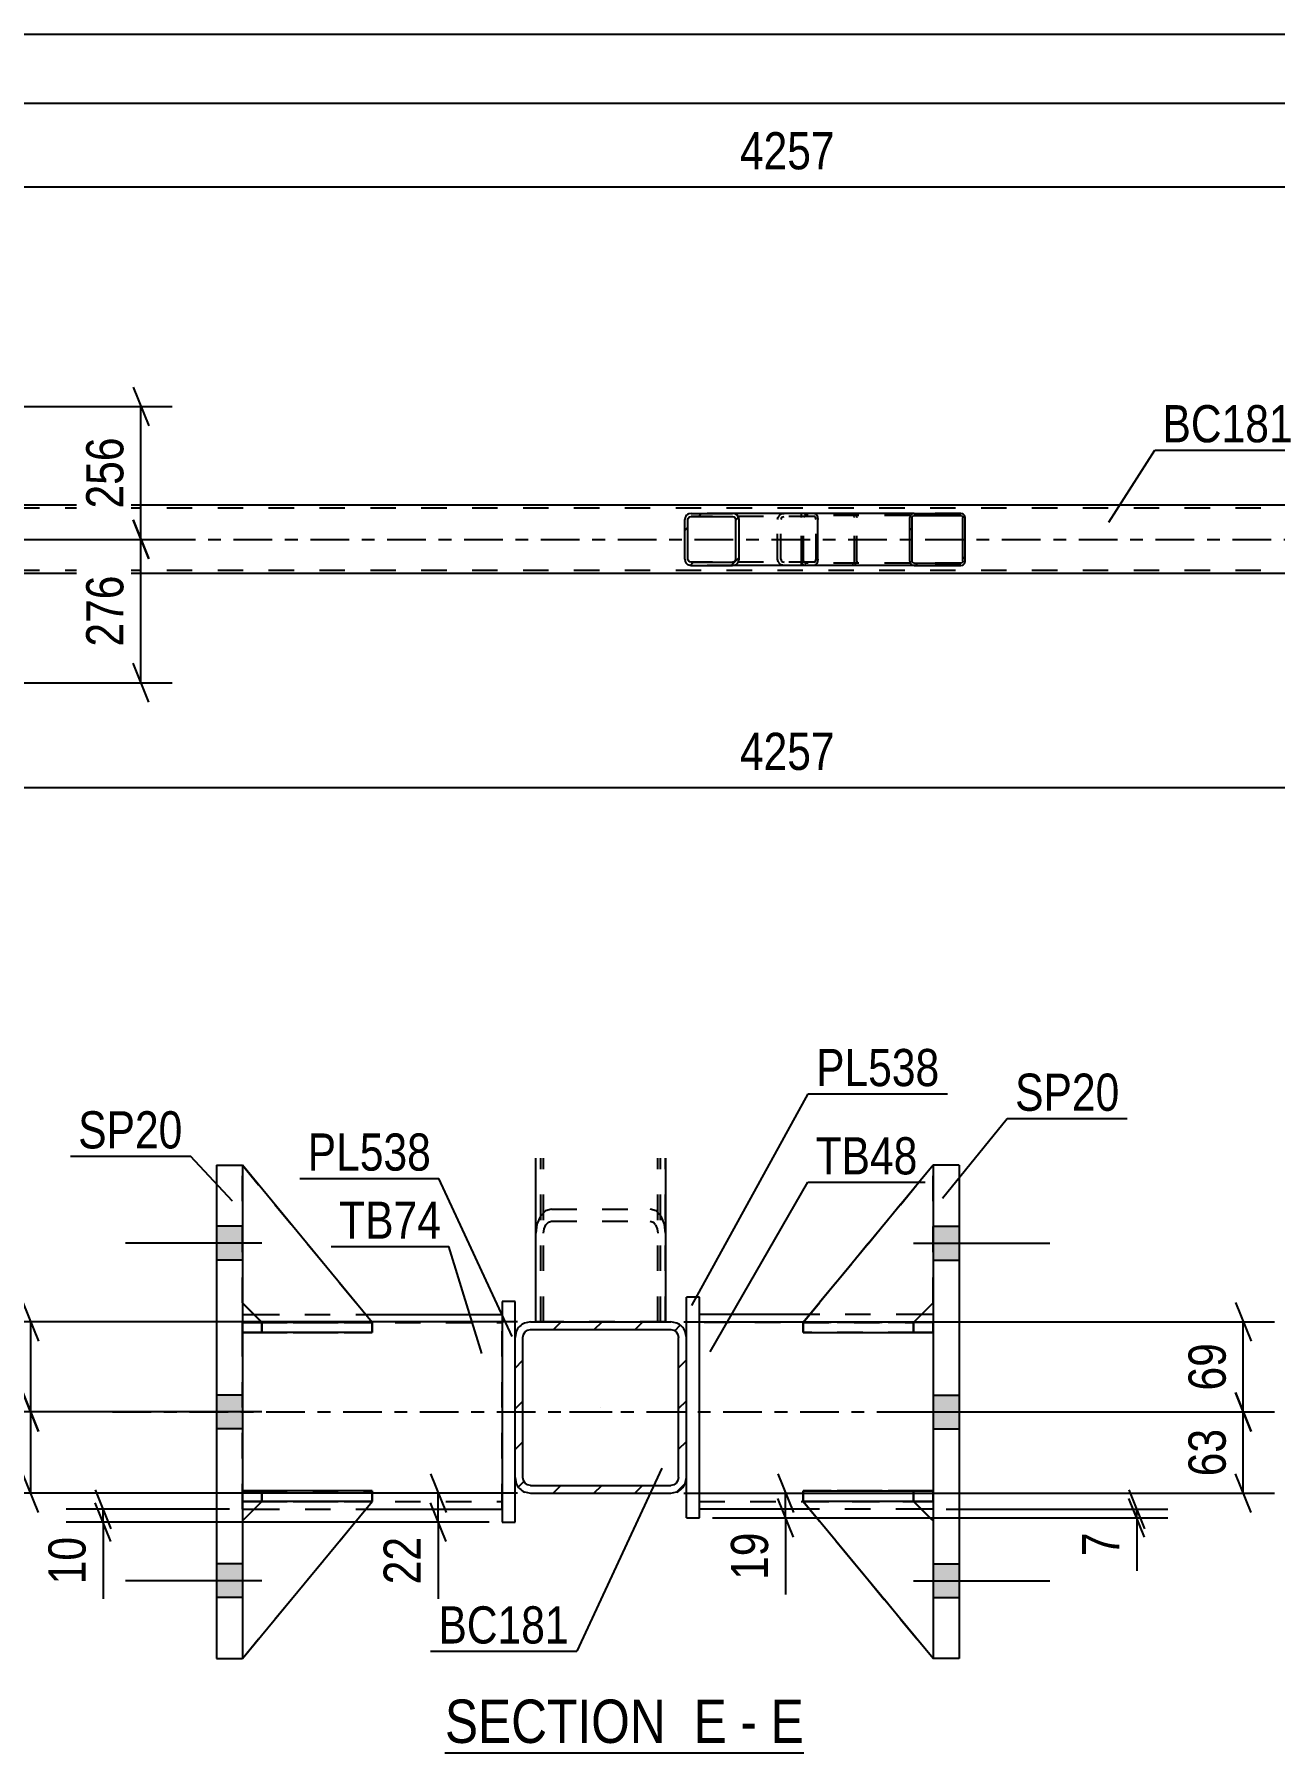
# Model space of a CAD drawing. Header units: millimetres. Extents: x 0 to 841, y 0 to 594.
# Drawn here: x 176.4 to 272, y 141.6 to 273.9 of the extents above; entities that cross this region are included whole.
import ezdxf

# ---------------------------------------------------------------- set-up
doc = ezdxf.new("R2010")
doc.units = ezdxf.units.MM
doc.linetypes.add('DXK_LINE_DOT2', pattern=[3.9198, 1.9599, -1.9599])
doc.linetypes.add('DXK_LINE_DOT3', pattern=[5.9187, 2.979, -0.9799, 0.9799, -0.9799])
doc.styles.add('Arial Narrow', font='ARIALN.TTF', dxfattribs={"height": 0.2})

# ---------------------------------------------------------------- blocks, each defined once
blk = doc.blocks.new('Unknown-814553314-15 - 1248')
at = {"color": 6, "linetype": 'Continuous'}
blk.add_line((208.06, 141.56), (235.7, 141.56), dxfattribs=at)
at = {"color": 0, "linetype": 'Continuous'}
for points in [[(226.17, 142.31), (226.17, 145.81), (208.06, 145.81), (208.06, 142.31)], [(229.77, 142.31), (229.77, 145.81), (227.22, 145.81), (227.22, 142.31)], [(232.1, 142.31), (232.1, 145.81), (230.82, 145.81), (230.82, 142.31)], [(235.7, 142.31), (235.7, 145.81), (233.15, 145.81), (233.15, 142.31)]]:
    blk.add_wipeout(points, dxfattribs=at)
at = {"color": 7, "linetype": 'Continuous', "style": 'Arial Narrow'}
for s, p in [('SECTION ', (208.06, 142.31)), ('E', (227.22, 142.31)), ('E', (233.15, 142.31)), ('-', (230.82, 142.31))]:
    blk.add_text(s, height=3.34, dxfattribs=at).set_placement(p)
blk = doc.blocks.new('Part-814553314-5863 - 5672')
at = {"linetype": 'Continuous'}
h = blk.add_hatch(dxfattribs=at)
h.set_pattern_fill('', scale=0.7, style=0, pattern_type=0)
h.set_pattern_definition([(45, (248.1033, 236.8312), (-1.57154, 1.57154), [])])
h.paths.add_polyline_path([(248.13, 236.71), (248.1, 236.83), (248.03, 236.94), (247.92, 237), (247.79, 237.03), (244.21, 237.03), (244.08, 237), (243.97, 236.94), (243.9, 236.83), (243.87, 236.71), (243.87, 233.35), (243.9, 233.23), (243.97, 233.12), (244.08, 233.05), (244.21, 233.03), (247.79, 233.03), (247.92, 233.05), (248.03, 233.12), (248.1, 233.23), (248.13, 233.35)])
h.paths.add_polyline_path([(247.95, 233.29), (247.91, 233.24), (247.85, 233.2), (247.79, 233.19), (244.21, 233.19), (244.15, 233.2), (244.09, 233.24), (244.06, 233.29), (244.04, 233.35), (244.04, 236.71), (244.06, 236.77), (244.09, 236.82), (244.15, 236.86), (244.21, 236.87), (247.79, 236.87), (247.85, 236.86), (247.91, 236.82), (247.95, 236.77), (247.96, 236.71), (247.96, 233.35)])
at = {"color": 7, "linetype": 'DXK_LINE_DOT2'}
for p, q in [((235.73, 237), (235.86, 237.03)), ((236.52, 237.03), (235.86, 237.03)), ((239.44, 237.03), (239.57, 237)), ((247.79, 237.03), (244.21, 237.03)), ((235.52, 236.71), (235.53, 236.73)), ((235.52, 233.35), (235.52, 236.71)), ((235.53, 236.73), (235.55, 236.83)), ((235.71, 236.77), (235.69, 236.71)), ((235.69, 233.35), (235.69, 236.71)), ((235.74, 236.82), (235.71, 236.77)), ((235.8, 236.86), (235.74, 236.82)), ((235.86, 236.87), (235.8, 236.86)), ((247.79, 236.87), (235.86, 236.87)), ((239.5, 236.86), (239.44, 236.87)), ((239.56, 236.82), (239.5, 236.86)), ((239.6, 236.77), (239.56, 236.82)), ((239.61, 236.71), (239.6, 236.77)), ((239.61, 233.35), (239.61, 236.71)), ((239.75, 236.83), (239.78, 236.71)), ((239.78, 233.35), (239.78, 236.71)), ((235.55, 233.23), (235.52, 233.35)), ((235.69, 233.35), (235.71, 233.29)), ((235.71, 233.29), (235.74, 233.24)), ((235.86, 233.03), (235.73, 233.05)), ((235.74, 233.24), (235.8, 233.2)), ((235.8, 233.2), (235.86, 233.19)), ((247.79, 233.19), (235.86, 233.19)), ((236.52, 233.03), (235.86, 233.03)), ((239.44, 233.19), (239.5, 233.2)), ((239.57, 233.05), (239.44, 233.03)), ((239.5, 233.2), (239.56, 233.24)), ((239.56, 233.24), (239.6, 233.29)), ((239.6, 233.29), (239.61, 233.35)), ((239.78, 233.35), (239.75, 233.23)), ((247.79, 233.03), (244.21, 233.03))]:
    blk.add_line(p, q, dxfattribs=at)
at = {"color": 2, "linetype": 'Continuous'}
for p, q in [((244.21, 237.03), (236.52, 237.03)), ((244.21, 237.03), (244.08, 237)), ((244.21, 237.03), (247.79, 237.03)), ((247.92, 237), (247.79, 237.03)), ((243.9, 236.83), (243.87, 236.71)), ((243.87, 233.35), (243.87, 236.71)), ((244.04, 236.71), (244.06, 236.77)), ((244.04, 233.35), (244.04, 236.71)), ((244.06, 236.77), (244.09, 236.82)), ((244.09, 236.82), (244.15, 236.86)), ((244.15, 236.86), (244.21, 236.87)), ((244.21, 236.87), (247.79, 236.87)), ((247.79, 236.87), (247.85, 236.86)), ((247.85, 236.86), (247.91, 236.82)), ((247.91, 236.82), (247.95, 236.77)), ((247.95, 236.77), (247.96, 236.71)), ((247.96, 233.35), (247.96, 236.71)), ((248.13, 236.71), (248.1, 236.83)), ((248.13, 233.35), (248.13, 236.71)), ((244.21, 233.03), (236.52, 233.03)), ((243.87, 233.35), (243.9, 233.23)), ((244.06, 233.29), (244.04, 233.35)), ((244.09, 233.24), (244.06, 233.29)), ((244.08, 233.05), (244.21, 233.03)), ((244.15, 233.2), (244.09, 233.24)), ((244.21, 233.19), (244.15, 233.2)), ((244.21, 233.19), (247.79, 233.19)), ((244.21, 233.03), (247.79, 233.03)), ((247.85, 233.2), (247.79, 233.19)), ((247.79, 233.03), (247.92, 233.05)), ((247.91, 233.24), (247.85, 233.2)), ((247.95, 233.29), (247.91, 233.24)), ((247.96, 233.35), (247.95, 233.29)), ((248.1, 233.23), (248.13, 233.35))]:
    blk.add_line(p, q, dxfattribs=at)
at = {"color": 7, "linetype": 'DXK_LINE_DOT2'}
for centre, start, end in [((239.45, 236.69), 24.3199, 69.2417), ((235.85, 233.36), 204.3199, 249.2417), ((239.45, 233.36), 290.7583, 335.6801)]:
    blk.add_arc(centre, 0.331, start, end, dxfattribs=at)
at = {"color": 2, "linetype": 'Continuous'}
for centre, start, end in [((244.2, 236.69), 110.7583, 155.68), ((247.8, 236.69), 24.32, 69.2417), ((244.2, 233.36), 204.32, 249.2417), ((247.8, 233.36), 290.7583, 335.68)]:
    blk.add_arc(centre, 0.331, start, end, dxfattribs=at)
blk = doc.blocks.new('Part-814553314-5801 - 5672')
at = {"color": 7, "linetype": 'DXK_LINE_DOT2'}
for p, q in [((717.77, 237.43), (55.65, 237.43)), ((717.77, 232.63), (55.65, 232.63))]:
    blk.add_line(p, q, dxfattribs=at)
at = {"color": 2, "linetype": 'Continuous'}
for p, q in [((318.77, 237.67), (154.51, 237.67)), ((318.77, 232.39), (154.51, 232.39))]:
    blk.add_line(p, q, dxfattribs=at)
at = {"color": 7, "linetype": 'DXK_LINE_DOT3'}
blk.add_line((55.65, 235.03), (717.77, 235.03), dxfattribs=at)
blk = doc.blocks.new('Part-814553314-5864 - 5672')
at = {"linetype": 'Continuous'}
h = blk.add_hatch(dxfattribs=at)
h.set_pattern_fill('', scale=0.7, style=0, pattern_type=0)
h.set_pattern_definition([(45, (230.6793, 236.7324), (-1.57154, 1.57154), [])])
h.paths.add_polyline_path([(230.72, 236.55), (230.68, 236.73), (230.57, 236.89), (230.41, 236.99), (230.21, 237.03), (227.03, 237.03), (226.84, 236.99), (226.67, 236.89), (226.57, 236.73), (226.53, 236.55), (226.53, 233.51), (226.57, 233.33), (226.67, 233.17), (226.84, 233.07), (227.03, 233.03), (230.21, 233.03), (230.41, 233.07), (230.57, 233.17), (230.68, 233.33), (230.72, 233.51)])
h.paths.add_polyline_path([(230.45, 233.42), (230.39, 233.34), (230.31, 233.29), (230.21, 233.27), (227.03, 233.27), (226.93, 233.29), (226.85, 233.34), (226.8, 233.42), (226.78, 233.51), (226.78, 236.55), (226.8, 236.64), (226.85, 236.72), (226.93, 236.77), (227.03, 236.79), (230.21, 236.79), (230.31, 236.77), (230.39, 236.72), (230.45, 236.64), (230.47, 236.55), (230.47, 233.51)])
at = {"color": 2, "linetype": 'Continuous'}
for p, q in [((227.03, 237.03), (226.84, 236.99)), ((227.03, 237.03), (230.21, 237.03)), ((236.52, 237.03), (230.21, 237.03)), ((230.41, 236.99), (230.21, 237.03)), ((236.52, 237.03), (236.62, 236.99)), ((236.62, 236.99), (236.71, 236.89)), ((226.57, 236.73), (226.53, 236.55)), ((226.53, 233.51), (226.53, 236.55)), ((226.78, 236.55), (226.8, 236.64)), ((226.78, 233.51), (226.78, 236.55)), ((226.8, 236.64), (226.85, 236.72)), ((226.85, 236.72), (226.93, 236.77)), ((226.93, 236.77), (227.03, 236.79)), ((227.03, 236.79), (230.21, 236.79)), ((230.21, 236.79), (230.31, 236.77)), ((230.31, 236.77), (230.39, 236.72)), ((230.39, 236.72), (230.45, 236.64)), ((230.45, 236.64), (230.47, 236.55)), ((230.47, 233.51), (230.47, 236.55)), ((230.72, 236.55), (230.68, 236.73)), ((230.72, 233.51), (230.72, 236.55)), ((236.71, 236.89), (236.77, 236.73)), ((236.77, 236.73), (236.79, 236.55)), ((236.79, 233.51), (236.79, 236.55)), ((226.53, 233.51), (226.57, 233.33)), ((226.8, 233.42), (226.78, 233.51)), ((226.85, 233.34), (226.8, 233.42)), ((226.84, 233.07), (227.03, 233.03)), ((226.93, 233.29), (226.85, 233.34)), ((227.03, 233.27), (226.93, 233.29)), ((227.03, 233.27), (230.21, 233.27)), ((227.03, 233.03), (230.21, 233.03)), ((230.31, 233.29), (230.21, 233.27)), ((230.21, 233.03), (230.41, 233.07)), ((236.52, 233.03), (230.21, 233.03)), ((230.39, 233.34), (230.31, 233.29)), ((230.45, 233.42), (230.39, 233.34)), ((230.47, 233.51), (230.45, 233.42)), ((230.68, 233.33), (230.72, 233.51)), ((236.62, 233.07), (236.52, 233.03)), ((236.71, 233.17), (236.62, 233.07)), ((236.77, 233.33), (236.71, 233.17)), ((236.79, 233.51), (236.77, 233.33))]:
    blk.add_line(p, q, dxfattribs=at)
at = {"color": 7, "linetype": 'DXK_LINE_DOT2'}
for p, q in [((230.21, 237.03), (227.03, 237.03)), ((233.99, 236.99), (234.18, 237.03)), ((235.52, 236.79), (235.52, 237.03)), ((236.52, 236.79), (227.03, 236.79)), ((233.68, 236.55), (233.72, 236.73)), ((233.68, 233.51), (233.68, 236.55)), ((233.95, 236.64), (233.93, 236.55)), ((233.93, 233.51), (233.93, 236.55)), ((234, 236.72), (233.95, 236.64)), ((234, 236.72), (234.02, 236.73)), ((234.02, 236.73), (234.08, 236.77)), ((234.08, 236.77), (234.18, 236.79)), ((236.57, 236.77), (236.52, 236.79)), ((236.61, 236.72), (236.57, 236.77)), ((236.64, 236.64), (236.61, 236.72)), ((236.65, 236.55), (236.64, 236.64)), ((236.65, 233.51), (236.65, 236.55)), ((236.52, 233.27), (227.03, 233.27)), ((230.21, 233.03), (227.03, 233.03)), ((233.72, 233.33), (233.68, 233.51)), ((233.93, 233.51), (233.95, 233.42)), ((233.95, 233.42), (234, 233.34)), ((234.18, 233.03), (233.99, 233.07)), ((234, 233.34), (234.02, 233.33)), ((234.02, 233.33), (234.08, 233.29)), ((234.08, 233.29), (234.18, 233.27)), ((235.52, 233.03), (235.52, 233.27)), ((236.52, 233.27), (236.57, 233.29)), ((236.57, 233.29), (236.61, 233.34)), ((236.61, 233.34), (236.64, 233.42)), ((236.64, 233.42), (236.65, 233.51))]:
    blk.add_line(p, q, dxfattribs=at)
at = {"color": 2, "linetype": 'Continuous'}
for centre, start, end in [((227.02, 236.53), 111.1941, 156.1506), ((230.23, 236.53), 23.8494, 68.8059), ((227.02, 233.52), 203.8494, 248.8059), ((230.23, 233.52), 291.1941, 336.1506)]:
    blk.add_arc(centre, 0.492, start, end, dxfattribs=at)
at = {"color": 7, "linetype": 'DXK_LINE_DOT2'}
for centre, start, end in [((234.17, 236.53), 111.1941, 156.1506), ((234.17, 233.52), 203.8494, 248.8059)]:
    blk.add_arc(centre, 0.492, start, end, dxfattribs=at)
blk = doc.blocks.new('Part-814553314-1316 - 1248')
at = {"color": 2, "linetype": 'Continuous'}
for p, q in [((193.96, 160.91), (192.46, 159.41)), ((192.46, 148.82), (202.46, 160.91)), ((202.46, 160.91), (193.96, 160.91)), ((193.96, 160.91), (193.96, 160.91)), ((202.46, 160.91), (202.46, 160.91))]:
    blk.add_line(p, q, dxfattribs=at)
at = {"color": 7, "linetype": 'DXK_LINE_DOT2'}
for p, q in [((192.46, 159.41), (193.96, 160.91)), ((192.46, 148.82), (202.46, 160.91)), ((193.96, 160.91), (202.46, 160.91)), ((192.46, 159.41), (192.46, 148.82))]:
    blk.add_line(p, q, dxfattribs=at)
blk = doc.blocks.new('Part-814553314-1436 - 1248')
at = {"color": 2, "linetype": 'Continuous'}
for p, q in [((227.66, 176.65), (226.66, 176.65)), ((226.66, 173.55), (226.66, 176.65)), ((227.66, 159.65), (227.66, 176.65)), ((226.66, 159.65), (226.66, 162.76)), ((226.66, 159.65), (227.66, 159.65))]:
    blk.add_line(p, q, dxfattribs=at)
at = {"color": 7, "linetype": 'DXK_LINE_DOT2'}
blk.add_line((226.66, 162.76), (226.66, 173.55), dxfattribs=at)
blk = doc.blocks.new('Part-814553314-1318 - 1248')
at = {"color": 2, "linetype": 'Continuous'}
for p, q in [((192.46, 186.82), (192.46, 186.82)), ((192.46, 186.82), (192.46, 186.81)), ((202.46, 174.71), (192.46, 186.82)), ((193.95, 174.72), (192.46, 176.21)), ((201.21, 174.71), (202.46, 174.71)), ((202.46, 174.71), (202.46, 174.71))]:
    blk.add_line(p, q, dxfattribs=at)
at = {"color": 7, "linetype": 'DXK_LINE_DOT2'}
for p, q in [((192.46, 186.82), (202.46, 174.71)), ((192.46, 176.21), (192.46, 186.81)), ((193.96, 174.71), (192.46, 176.21)), ((193.96, 174.71), (193.95, 174.72)), ((202.46, 174.71), (193.96, 174.71)), ((193.96, 174.71), (193.96, 174.71)), ((193.96, 174.71), (201.21, 174.71))]:
    blk.add_line(p, q, dxfattribs=at)
blk = doc.blocks.new('Bolt-814553314-1253 - 1248')
at = {"linetype": 'Continuous'}
for points in [[(247.66, 179.51), (247.66, 182.11), (245.66, 182.11), (245.66, 179.51)], [(247.66, 179.51), (247.66, 182.11), (245.66, 182.11), (245.66, 179.51)], [(247.66, 179.51), (247.66, 182.11), (245.66, 182.11), (245.66, 179.51)], [(247.66, 166.51), (247.66, 169.11), (245.66, 169.11), (245.66, 166.51)], [(247.66, 166.51), (247.66, 169.11), (245.66, 169.11), (245.66, 166.51)], [(247.66, 153.51), (247.66, 156.11), (245.66, 156.11), (245.66, 153.51)], [(247.66, 153.51), (247.66, 156.11), (245.66, 156.11), (245.66, 153.51)], [(247.66, 153.51), (247.66, 156.11), (245.66, 156.11), (245.66, 153.51)]]:
    blk.add_hatch(color=1, dxfattribs=at).paths.add_polyline_path(points)
at = {"color": 1, "linetype": 'Continuous'}
for p, q in [((245.66, 182.11), (247.66, 182.11)), ((245.66, 182.11), (247.66, 182.11)), ((245.66, 182.11), (247.66, 182.11)), ((244.16, 180.81), (254.66, 180.81)), ((244.16, 180.81), (254.66, 180.81)), ((244.16, 180.81), (254.66, 180.81)), ((245.66, 179.51), (247.66, 179.51)), ((245.66, 179.51), (247.66, 179.51)), ((245.66, 179.51), (247.66, 179.51)), ((245.66, 169.11), (247.66, 169.11)), ((245.66, 169.11), (247.66, 169.11)), ((244.16, 167.81), (254.66, 167.81)), ((244.16, 167.81), (254.66, 167.81)), ((245.66, 166.51), (247.66, 166.51)), ((245.66, 166.51), (247.66, 166.51)), ((245.66, 156.11), (247.66, 156.11)), ((245.66, 156.11), (247.66, 156.11)), ((245.66, 156.11), (247.66, 156.11)), ((244.16, 154.81), (254.66, 154.81)), ((244.16, 154.81), (254.66, 154.81)), ((244.16, 154.81), (254.66, 154.81)), ((245.66, 153.51), (247.66, 153.51)), ((245.66, 153.51), (247.66, 153.51)), ((245.66, 153.51), (247.66, 153.51))]:
    blk.add_line(p, q, dxfattribs=at)
blk = doc.blocks.new('Part-814553314-1317 - 1248')
at = {"color": 7, "linetype": 'DXK_LINE_DOT2'}
for p, q in [((193.96, 160.91), (192.46, 159.41)), ((192.46, 148.82), (202.46, 160.91)), ((192.46, 159.41), (193.96, 160.91)), ((192.46, 148.82), (202.46, 160.91)), ((202.46, 160.91), (193.96, 160.91)), ((193.96, 160.91), (193.96, 160.91)), ((193.96, 160.91), (202.46, 160.91)), ((202.46, 160.91), (202.46, 160.91)), ((192.46, 159.41), (192.46, 148.82))]:
    blk.add_line(p, q, dxfattribs=at)
blk = doc.blocks.new('Bolt-814553314-1254 - 1248')
at = {"linetype": 'Continuous'}
for points in [[(192.46, 179.51), (192.46, 182.11), (190.46, 182.11), (190.46, 179.51)], [(192.46, 179.51), (192.46, 182.11), (190.46, 182.11), (190.46, 179.51)], [(192.46, 179.51), (192.46, 182.11), (190.46, 182.11), (190.46, 179.51)], [(192.46, 166.51), (192.46, 169.11), (190.46, 169.11), (190.46, 166.51)], [(192.46, 166.51), (192.46, 169.11), (190.46, 169.11), (190.46, 166.51)], [(192.46, 153.51), (192.46, 156.11), (190.46, 156.11), (190.46, 153.51)], [(192.46, 153.51), (192.46, 156.11), (190.46, 156.11), (190.46, 153.51)], [(192.46, 153.51), (192.46, 156.11), (190.46, 156.11), (190.46, 153.51)]]:
    blk.add_hatch(color=1, dxfattribs=at).paths.add_polyline_path(points)
at = {"color": 1, "linetype": 'Continuous'}
for p, q in [((192.46, 182.11), (190.46, 182.11)), ((192.46, 182.11), (190.46, 182.11)), ((192.46, 182.11), (190.46, 182.11)), ((193.96, 180.81), (183.46, 180.81)), ((193.96, 180.81), (183.46, 180.81)), ((193.96, 180.81), (183.46, 180.81)), ((192.46, 179.51), (190.46, 179.51)), ((192.46, 179.51), (190.46, 179.51)), ((192.46, 179.51), (190.46, 179.51)), ((192.46, 169.11), (190.46, 169.11)), ((192.46, 169.11), (190.46, 169.11)), ((193.96, 167.81), (183.46, 167.81)), ((193.96, 167.81), (183.46, 167.81)), ((192.46, 166.51), (190.46, 166.51)), ((192.46, 166.51), (190.46, 166.51)), ((192.46, 156.11), (190.46, 156.11)), ((192.46, 156.11), (190.46, 156.11)), ((192.46, 156.11), (190.46, 156.11)), ((193.96, 154.81), (183.46, 154.81)), ((193.96, 154.81), (183.46, 154.81)), ((193.96, 154.81), (183.46, 154.81)), ((192.46, 153.51), (190.46, 153.51)), ((192.46, 153.51), (190.46, 153.51)), ((192.46, 153.51), (190.46, 153.51))]:
    blk.add_line(p, q, dxfattribs=at)
blk = doc.blocks.new('Part-814553314-1416 - 1248')
at = {"color": 2, "linetype": 'Continuous'}
for p, q in [((192.46, 175.31), (193.35, 175.31)), ((201.96, 175.31), (212.46, 175.31)), ((192.46, 160.31), (193.37, 160.31)), ((201.97, 160.31), (212.46, 160.31))]:
    blk.add_line(p, q, dxfattribs=at)
at = {"color": 7, "linetype": 'DXK_LINE_DOT2'}
for p, q in [((192.46, 160.31), (192.46, 175.31)), ((193.35, 175.31), (201.96, 175.31)), ((212.46, 160.31), (212.46, 175.31)), ((192.46, 174.71), (212.46, 174.71)), ((192.46, 160.91), (212.46, 160.91)), ((193.37, 160.31), (201.97, 160.31))]:
    blk.add_line(p, q, dxfattribs=at)
at = {"color": 7, "linetype": 'DXK_LINE_DOT3'}
blk.add_line((182.46, 167.81), (222.46, 167.81), dxfattribs=at)
blk = doc.blocks.new('Part-814553314-1315 - 1248')
at = {"color": 2, "linetype": 'Continuous'}
for p, q in [((235.66, 161.72), (245.66, 161.72)), ((235.66, 161.72), (235.66, 160.92)), ((245.66, 161.72), (245.66, 161.72)), ((245.66, 160.92), (245.66, 161.72)), ((245.66, 160.92), (235.66, 160.92))]:
    blk.add_line(p, q, dxfattribs=at)
at = {"color": 7, "linetype": 'DXK_LINE_DOT2'}
for p, q in [((244.16, 161.72), (235.66, 161.72)), ((245.66, 161.72), (244.16, 161.72)), ((244.16, 161.72), (244.16, 160.92)), ((245.66, 161.72), (245.66, 161.72)), ((235.66, 160.92), (244.16, 160.92)), ((244.16, 160.92), (245.66, 160.92))]:
    blk.add_line(p, q, dxfattribs=at)
blk = doc.blocks.new('Part-814553314-1319 - 1248')
at = {"color": 7, "linetype": 'DXK_LINE_DOT2'}
for p, q in [((192.46, 176.21), (192.46, 186.82)), ((192.46, 186.82), (202.46, 174.71)), ((192.46, 186.82), (202.46, 174.71)), ((193.96, 174.71), (192.46, 176.21)), ((193.96, 174.71), (192.46, 176.21)), ((202.46, 174.71), (193.96, 174.71)), ((193.96, 174.71), (193.96, 174.71)), ((193.96, 174.71), (202.46, 174.71)), ((202.46, 174.71), (202.46, 174.71))]:
    blk.add_line(p, q, dxfattribs=at)
blk = doc.blocks.new('Part-814553314-1320 - 1248')
at = {"color": 7, "linetype": 'DXK_LINE_DOT2'}
for p, q in [((192.46, 174.72), (193.96, 174.72)), ((202.46, 174.72), (192.46, 174.72)), ((192.46, 174.72), (192.46, 174.72)), ((192.46, 174.72), (192.46, 173.92)), ((192.46, 174.72), (192.46, 173.92)), ((193.96, 173.92), (192.46, 173.92)), ((192.46, 173.92), (202.46, 173.92)), ((192.46, 173.92), (192.46, 173.92)), ((193.96, 174.72), (202.46, 174.72)), ((193.96, 174.72), (193.96, 173.92)), ((202.46, 173.92), (193.96, 173.92)), ((202.46, 174.72), (202.46, 173.92))]:
    blk.add_line(p, q, dxfattribs=at)
blk = doc.blocks.new('Part-814553314-1321 - 1248')
at = {"color": 7, "linetype": 'DXK_LINE_DOT2'}
for p, q in [((192.46, 161.72), (193.96, 161.72)), ((202.46, 161.72), (192.46, 161.72)), ((192.46, 161.72), (192.46, 161.72)), ((192.46, 161.72), (192.46, 160.92)), ((192.46, 161.72), (192.46, 160.92)), ((193.96, 161.72), (202.46, 161.72)), ((193.96, 161.72), (193.96, 160.92)), ((202.46, 161.72), (202.46, 160.92)), ((193.96, 160.92), (192.46, 160.92)), ((192.46, 160.92), (202.46, 160.92)), ((192.46, 160.92), (192.46, 160.92)), ((202.46, 160.92), (193.96, 160.92))]:
    blk.add_line(p, q, dxfattribs=at)
blk = doc.blocks.new('Part-814553314-1322 - 1248')
at = {"color": 2, "linetype": 'Continuous'}
for p, q in [((192.46, 173.92), (192.46, 174.72)), ((192.46, 174.72), (201.21, 174.72)), ((202.46, 173.92), (192.46, 173.92)), ((192.46, 173.92), (192.46, 173.92)), ((202.46, 174.72), (202.45, 174.72)), ((202.46, 173.92), (202.46, 174.72))]:
    blk.add_line(p, q, dxfattribs=at)
at = {"color": 7, "linetype": 'DXK_LINE_DOT2'}
for p, q in [((193.96, 174.72), (192.46, 174.72)), ((192.46, 173.92), (193.96, 173.92)), ((193.96, 173.92), (193.96, 174.72)), ((193.96, 174.72), (202.45, 174.72)), ((193.96, 173.92), (202.46, 173.92))]:
    blk.add_line(p, q, dxfattribs=at)
blk = doc.blocks.new('Part-814553314-1451 - 1248')
at = {"color": 2, "linetype": 'Continuous'}
for p, q in [((236.16, 175.31), (227.66, 175.31)), ((245.66, 175.31), (244.77, 175.31)), ((236.15, 160.31), (227.66, 160.31)), ((245.66, 160.31), (244.75, 160.31))]:
    blk.add_line(p, q, dxfattribs=at)
at = {"color": 7, "linetype": 'DXK_LINE_DOT2'}
for p, q in [((227.66, 160.31), (227.66, 175.31)), ((244.77, 175.31), (236.16, 175.31)), ((245.66, 175.31), (245.66, 160.31)), ((245.66, 174.71), (227.66, 174.71)), ((227.66, 160.91), (245.66, 160.91)), ((244.75, 160.31), (236.15, 160.31))]:
    blk.add_line(p, q, dxfattribs=at)
at = {"color": 7, "linetype": 'DXK_LINE_DOT3'}
blk.add_line((217.66, 167.81), (255.66, 167.81), dxfattribs=at)
blk = doc.blocks.new('Part-814553314-1323 - 1248')
at = {"color": 2, "linetype": 'Continuous'}
for p, q in [((192.46, 160.92), (192.46, 161.72)), ((202.46, 161.72), (192.46, 161.72)), ((202.46, 160.92), (202.46, 161.72)), ((202.46, 160.92), (192.46, 160.92)), ((192.46, 160.92), (192.46, 160.92))]:
    blk.add_line(p, q, dxfattribs=at)
at = {"color": 7, "linetype": 'DXK_LINE_DOT2'}
for p, q in [((193.96, 161.72), (192.46, 161.72)), ((193.96, 160.92), (193.96, 161.72)), ((202.46, 161.72), (193.96, 161.72)), ((192.46, 160.92), (193.96, 160.92)), ((193.96, 160.92), (202.46, 160.92))]:
    blk.add_line(p, q, dxfattribs=at)
blk = doc.blocks.new('Part-814553314-1398 - 1248')
at = {"color": 7, "linetype": 'DXK_LINE_DOT2'}
for p, q in [((245.66, 186.82), (235.66, 174.71)), ((235.66, 174.71), (245.66, 186.82)), ((245.66, 176.21), (245.66, 186.82)), ((244.16, 174.71), (245.66, 176.21)), ((244.16, 174.71), (245.66, 176.21)), ((235.66, 174.71), (244.16, 174.71)), ((235.66, 174.71), (235.66, 174.71)), ((244.16, 174.71), (235.66, 174.71)), ((244.16, 174.71), (244.16, 174.71))]:
    blk.add_line(p, q, dxfattribs=at)
blk = doc.blocks.new('Part-814553314-1339 - 1248')
at = {"color": 2, "linetype": 'Continuous'}
for p, q in [((247.66, 186.81), (245.66, 186.81)), ((245.66, 186.81), (245.66, 148.81)), ((247.66, 186.81), (247.66, 148.81)), ((247.66, 148.81), (245.66, 148.81))]:
    blk.add_line(p, q, dxfattribs=at)
blk = doc.blocks.new('Part-814553314-1344 - 1248')
at = {"color": 2, "linetype": 'Continuous'}
for p, q in [((190.46, 186.81), (192.46, 186.81)), ((190.46, 186.81), (190.46, 148.81)), ((192.46, 186.81), (192.46, 148.81)), ((190.46, 148.81), (192.46, 148.81))]:
    blk.add_line(p, q, dxfattribs=at)
blk = doc.blocks.new('Part-814553314-1395 - 1248')
at = {"color": 2, "linetype": 'Continuous'}
for p, q in [((235.67, 174.72), (235.66, 174.72)), ((235.66, 174.72), (235.66, 173.92)), ((235.66, 173.92), (245.66, 173.92)), ((245.66, 174.72), (236.91, 174.72)), ((245.66, 174.72), (245.66, 174.72)), ((245.66, 174.72), (245.66, 173.92))]:
    blk.add_line(p, q, dxfattribs=at)
at = {"color": 7, "linetype": 'DXK_LINE_DOT2'}
for p, q in [((235.66, 173.92), (244.16, 173.92)), ((236.91, 174.72), (235.67, 174.72)), ((244.16, 174.72), (235.67, 174.72)), ((244.16, 174.72), (245.66, 174.72)), ((244.16, 174.72), (244.16, 173.92)), ((244.16, 173.92), (245.66, 173.92)), ((245.66, 174.72), (245.66, 174.72))]:
    blk.add_line(p, q, dxfattribs=at)
blk = doc.blocks.new('Part-814553314-1396 - 1248')
at = {"color": 7, "linetype": 'DXK_LINE_DOT2'}
for p, q in [((235.66, 160.92), (235.66, 161.72)), ((235.66, 161.72), (244.16, 161.72)), ((245.66, 161.72), (235.66, 161.72)), ((244.16, 160.92), (244.16, 161.72)), ((244.16, 161.72), (245.66, 161.72)), ((245.66, 160.92), (245.66, 161.72)), ((245.66, 160.92), (245.66, 161.72)), ((245.66, 161.72), (245.66, 161.72)), ((244.16, 160.92), (235.66, 160.92)), ((235.66, 160.92), (245.66, 160.92)), ((245.66, 160.92), (244.16, 160.92)), ((245.66, 160.92), (245.66, 160.92))]:
    blk.add_line(p, q, dxfattribs=at)
blk = doc.blocks.new('Part-814553314-1397 - 1248')
at = {"color": 7, "linetype": 'DXK_LINE_DOT2'}
for p, q in [((235.66, 173.92), (235.66, 174.72)), ((235.66, 174.72), (244.16, 174.72)), ((245.66, 174.72), (235.66, 174.72)), ((244.16, 173.92), (235.66, 173.92)), ((235.66, 173.92), (245.66, 173.92)), ((244.16, 173.92), (244.16, 174.72)), ((244.16, 174.72), (245.66, 174.72)), ((245.66, 173.92), (244.16, 173.92)), ((245.66, 173.92), (245.66, 174.72)), ((245.66, 173.92), (245.66, 174.72)), ((245.66, 174.72), (245.66, 174.72)), ((245.66, 173.92), (245.66, 173.92))]:
    blk.add_line(p, q, dxfattribs=at)
blk = doc.blocks.new('Part-814553314-1399 - 1248')
at = {"color": 2, "linetype": 'Continuous'}
for p, q in [((245.66, 186.82), (235.66, 174.71)), ((245.66, 186.81), (245.66, 186.82)), ((245.66, 186.82), (245.66, 186.82)), ((244.17, 174.72), (245.66, 176.21)), ((236.91, 174.71), (235.66, 174.71)), ((235.66, 174.71), (235.66, 174.71))]:
    blk.add_line(p, q, dxfattribs=at)
at = {"color": 7, "linetype": 'DXK_LINE_DOT2'}
for p, q in [((245.66, 186.82), (235.66, 174.71)), ((245.66, 176.21), (245.66, 186.81)), ((244.16, 174.71), (245.66, 176.21)), ((244.16, 174.71), (235.66, 174.71)), ((244.16, 174.71), (236.91, 174.71)), ((244.16, 174.71), (244.17, 174.72)), ((244.16, 174.71), (244.16, 174.71))]:
    blk.add_line(p, q, dxfattribs=at)
blk = doc.blocks.new('Part-814553314-1400 - 1248')
at = {"color": 7, "linetype": 'DXK_LINE_DOT2'}
for p, q in [((235.66, 160.91), (244.16, 160.91)), ((245.66, 148.82), (235.66, 160.91)), ((235.66, 160.91), (235.66, 160.91)), ((244.16, 160.91), (235.66, 160.91)), ((235.66, 160.91), (245.66, 148.82)), ((244.16, 160.91), (245.66, 159.41)), ((244.16, 160.91), (244.16, 160.91)), ((245.66, 159.41), (244.16, 160.91)), ((245.66, 159.41), (245.66, 148.82))]:
    blk.add_line(p, q, dxfattribs=at)
blk = doc.blocks.new('Part-814553314-1401 - 1248')
at = {"color": 2, "linetype": 'Continuous'}
for p, q in [((235.66, 160.91), (235.66, 160.91)), ((244.16, 160.91), (235.66, 160.91)), ((245.66, 148.82), (235.66, 160.91)), ((244.16, 160.91), (244.16, 160.91)), ((244.16, 160.91), (245.66, 159.41))]:
    blk.add_line(p, q, dxfattribs=at)
at = {"color": 7, "linetype": 'DXK_LINE_DOT2'}
for p, q in [((235.66, 160.91), (244.16, 160.91)), ((245.66, 148.82), (235.66, 160.91)), ((244.16, 160.91), (245.66, 159.41)), ((245.66, 159.41), (245.66, 148.82))]:
    blk.add_line(p, q, dxfattribs=at)
blk = doc.blocks.new('Part-814553314-1431 - 1248')
at = {"color": 2, "linetype": 'Continuous'}
for p, q in [((213.46, 176.32), (212.46, 176.32)), ((212.46, 176.32), (212.46, 159.32)), ((213.46, 173.55), (213.46, 176.32)), ((213.46, 159.32), (213.46, 162.75)), ((212.46, 159.32), (213.46, 159.32))]:
    blk.add_line(p, q, dxfattribs=at)
at = {"color": 7, "linetype": 'DXK_LINE_DOT2'}
blk.add_line((213.46, 162.75), (213.46, 173.55), dxfattribs=at)
blk = doc.blocks.new('Part-814553314-1470 - 1248')
at = {"linetype": 'Continuous'}
h = blk.add_hatch(dxfattribs=at)
h.set_pattern_fill('', scale=0.7, style=0, pattern_type=0)
h.set_pattern_definition([(45, (225.917, 161.6453), (-1.57154, 1.57154), [])])
h.paths.add_polyline_path([(225.46, 161.55), (225.92, 161.65), (226.31, 161.91), (226.57, 162.29), (226.66, 162.75), (226.66, 173.55), (226.57, 174.01), (226.31, 174.4), (225.92, 174.66), (225.46, 174.75), (214.66, 174.75), (214.2, 174.66), (213.81, 174.4), (213.55, 174.01), (213.46, 173.55), (213.46, 162.75), (213.55, 162.29), (213.81, 161.91), (214.2, 161.65), (214.66, 161.55)])
h.paths.add_polyline_path([(214.66, 162.15), (214.43, 162.2), (214.23, 162.33), (214.1, 162.52), (214.06, 162.75), (214.06, 173.55), (214.1, 173.78), (214.23, 173.98), (214.43, 174.11), (214.66, 174.15), (225.46, 174.15), (225.69, 174.11), (225.88, 173.98), (226.01, 173.78), (226.06, 173.55), (226.06, 162.75), (226.01, 162.52), (225.88, 162.33), (225.69, 162.2), (225.46, 162.15)])
at = {"color": 2, "linetype": 'Continuous'}
for p, q in [((214.66, 174.75), (214.2, 174.66)), ((214.66, 174.75), (214.66, 174.75)), ((214.66, 174.75), (225.46, 174.75)), ((225.46, 174.75), (225.46, 174.75)), ((225.92, 174.66), (225.46, 174.75)), ((213.55, 174.01), (213.46, 173.55)), ((213.46, 173.55), (213.46, 173.55)), ((213.46, 162.75), (213.46, 173.55)), ((214.06, 173.55), (214.1, 173.78)), ((214.06, 173.55), (214.06, 173.55)), ((214.06, 162.75), (214.06, 173.55)), ((214.1, 173.78), (214.23, 173.98)), ((214.23, 173.98), (214.43, 174.11)), ((214.43, 174.11), (214.66, 174.15)), ((214.66, 174.15), (214.66, 174.15)), ((214.66, 174.15), (225.46, 174.15)), ((225.46, 174.15), (225.46, 174.15)), ((225.46, 174.15), (225.69, 174.11)), ((225.69, 174.11), (225.88, 173.98)), ((225.88, 173.98), (226.01, 173.78)), ((226.01, 173.78), (226.06, 173.55)), ((226.06, 173.55), (226.06, 173.55)), ((226.06, 162.75), (226.06, 173.55)), ((226.66, 173.55), (226.57, 174.01)), ((226.66, 173.55), (226.66, 173.55)), ((226.66, 162.75), (226.66, 173.55)), ((213.46, 162.75), (213.46, 162.75)), ((213.46, 162.75), (213.55, 162.29)), ((214.06, 162.75), (214.06, 162.75)), ((214.1, 162.52), (214.06, 162.75)), ((214.23, 162.33), (214.1, 162.52)), ((214.2, 161.65), (214.66, 161.55)), ((214.43, 162.2), (214.23, 162.33)), ((214.66, 162.15), (214.43, 162.2)), ((214.66, 162.15), (214.66, 162.15)), ((214.66, 162.15), (225.46, 162.15)), ((214.66, 161.55), (214.66, 161.55)), ((214.66, 161.55), (225.46, 161.55)), ((225.69, 162.2), (225.46, 162.15)), ((225.46, 162.15), (225.46, 162.15)), ((225.46, 161.55), (225.92, 161.65)), ((225.46, 161.55), (225.46, 161.55)), ((225.88, 162.33), (225.69, 162.2)), ((226.01, 162.52), (225.88, 162.33)), ((226.06, 162.75), (226.01, 162.52)), ((226.06, 162.75), (226.06, 162.75)), ((226.57, 162.29), (226.66, 162.75)), ((226.66, 162.75), (226.66, 162.75))]:
    blk.add_line(p, q, dxfattribs=at)
at = {"color": 7, "linetype": 'DXK_LINE_DOT3'}
blk.add_line((220.06, 168.15), (220.06, 168.15), dxfattribs=at)
at = {"color": 2, "linetype": 'Continuous'}
for centre, start, end in [((214.66, 173.55), 112.5, 157.5), ((225.46, 173.55), 22.5, 67.5), ((214.66, 162.75), 202.5, 247.5), ((225.46, 162.75), 292.5, 337.5)]:
    blk.add_arc(centre, 1.2, start, end, dxfattribs=at)
blk = doc.blocks.new('Part-814553314-1483 - 1248')
at = {"color": 2, "linetype": 'Continuous'}
for p, q in [((215.06, 174.75), (215.06, 187.36)), ((225.06, 187.36), (225.06, 174.75))]:
    blk.add_line(p, q, dxfattribs=at)
at = {"color": 7, "linetype": 'DXK_LINE_DOT2'}
for p, q in [((215.46, 174.75), (215.46, 187.36)), ((224.66, 174.75), (224.66, 187.36)), ((225.06, 174.75), (215.06, 174.75))]:
    blk.add_line(p, q, dxfattribs=at)
blk = doc.blocks.new('Part-814553314-1484 - 1248')
at = {"color": 7, "linetype": 'DXK_LINE_DOT2'}
for p, q in [((215.06, 174.75), (215.06, 187.36)), ((215.66, 174.75), (215.66, 187.36)), ((224.46, 174.75), (224.46, 187.36)), ((225.06, 174.75), (225.06, 187.36)), ((215.41, 182.88), (215.15, 182.28)), ((215.8, 183.29), (215.41, 182.88)), ((216.26, 183.43), (215.8, 183.29)), ((216.26, 183.43), (223.86, 183.43)), ((224.32, 183.29), (223.86, 183.43)), ((224.71, 182.88), (224.32, 183.29)), ((224.97, 182.28), (224.71, 182.88)), ((215.15, 182.28), (215.06, 181.57)), ((215.66, 181.57), (215.7, 181.92)), ((215.7, 181.92), (215.83, 182.23)), ((215.83, 182.23), (216.03, 182.43)), ((216.03, 182.43), (216.26, 182.5)), ((216.26, 182.5), (223.86, 182.5)), ((223.86, 182.5), (224.09, 182.43)), ((224.26, 182.25), (224.09, 182.43)), ((224.28, 182.23), (224.26, 182.25)), ((224.28, 182.23), (224.41, 181.92)), ((224.41, 181.92), (224.46, 181.57)), ((225.06, 181.57), (224.97, 182.28)), ((216.03, 174.75), (215.06, 174.75)), ((225.06, 174.75), (216.03, 174.75))]:
    blk.add_line(p, q, dxfattribs=at)
blk = doc.blocks.new('StraightDimension-814553314-6004 - 5672')
at = {"color": 7, "linetype": 'Continuous'}
for p, q in [((184.04, 236.53), (185.24, 233.53)), ((160.11, 235.03), (187.04, 235.03)), ((184.64, 223.99), (184.64, 235.03)), ((185.24, 222.49), (184.04, 225.49)), ((160.11, 223.99), (187.04, 223.99))]:
    blk.add_line(p, q, dxfattribs=at)
at = {"color": 0}
blk.add_wipeout([(183.89, 232.85), (179.69, 232.85), (179.69, 226.17), (183.89, 226.17)], dxfattribs=at)
at = {"color": 3, "style": 'Arial Narrow'}
blk.add_text('276', height=2.863, rotation=90.0002, dxfattribs=at).set_placement((183.29, 226.77))
blk = doc.blocks.new('StraightDimension-814553314-6032 - 5672')
at = {"color": 7, "linetype": 'Continuous'}
for p, q in [((184.04, 246.77), (185.24, 243.77)), ((160.11, 245.27), (187.04, 245.27)), ((184.64, 235.03), (184.64, 245.27)), ((185.24, 233.53), (184.04, 236.53)), ((160.11, 235.03), (187.04, 235.03))]:
    blk.add_line(p, q, dxfattribs=at)
at = {"color": 0}
blk.add_wipeout([(183.89, 243.49), (179.69, 243.49), (179.69, 236.81), (183.89, 236.81)], dxfattribs=at)
at = {"color": 3, "style": 'Arial Narrow'}
blk.add_text('256', height=2.863, rotation=90.0002, dxfattribs=at).set_placement((183.29, 237.41))
blk = doc.blocks.new('StraightDimension-814553314-6088 - 5672')
at = {"color": 7, "linetype": 'Continuous'}
for p, q in [((149.31, 246.27), (149.31, 265.04)), ((319.57, 246.27), (319.57, 265.04)), ((150.81, 262.79), (147.81, 261.59)), ((149.31, 262.19), (319.57, 262.19)), ((318.07, 261.59), (321.07, 262.79))]:
    blk.add_line(p, q, dxfattribs=at)
at = {"color": 0}
blk.add_wipeout([(238.7, 262.94), (238.7, 267.14), (230.18, 267.14), (230.18, 262.94)], dxfattribs=at)
at = {"color": 3, "style": 'Arial Narrow'}
blk.add_text('4257', height=2.863, dxfattribs=at).set_placement((230.78, 263.54))
blk = doc.blocks.new('StraightDimension-814553314-6111 - 5672')
at = {"color": 7, "linetype": 'Continuous'}
blk.add_line((44.79, 273.94), (728.63, 273.94), dxfattribs=at)
blk = doc.blocks.new('StraightDimension-814553314-6122 - 5672')
at = {"color": 7, "linetype": 'Continuous'}
for p, q in [((149.31, 222.99), (149.31, 207.31)), ((319.57, 222.99), (319.57, 207.31)), ((150.81, 216.52), (147.81, 215.32)), ((149.31, 215.92), (319.57, 215.92)), ((318.07, 215.32), (321.07, 216.52))]:
    blk.add_line(p, q, dxfattribs=at)
at = {"color": 0}
blk.add_wipeout([(238.7, 216.67), (238.7, 220.87), (230.18, 220.87), (230.18, 216.67)], dxfattribs=at)
at = {"color": 3, "style": 'Arial Narrow'}
blk.add_text('4257', height=2.863, dxfattribs=at).set_placement((230.78, 217.27))
at = {"color": 0, "linetype": 'Continuous'}
blk.add_wipeout([(318.97, 215.22), (314.77, 215.22), (314.77, 206.71), (318.97, 206.71)], dxfattribs=at)
at = {"color": 3, "linetype": 'Continuous', "style": 'Arial Narrow'}
blk.add_text('8043', height=2.863, rotation=90.0002, dxfattribs=at).set_placement((318.37, 207.31))
blk = doc.blocks.new('StraightDimension-814553314-6155 - 5672')
at = {"color": 7, "linetype": 'Continuous'}
blk.add_line((45.43, 268.63), (727.99, 268.63), dxfattribs=at)
blk = doc.blocks.new('StraightDimension-814553314-1563 - 1248')
at = {"color": 7, "linetype": 'Continuous'}
for p, q in [((233.7, 163.05), (234.9, 160.05)), ((226.46, 161.55), (236.7, 161.55)), ((234.3, 159.65), (234.3, 161.55)), ((234.9, 158.15), (233.7, 161.15)), ((228.66, 159.65), (236.7, 159.65)), ((234.3, 159.65), (234.3, 153.75)), ((234.3, 159.65), (234.3, 153.75))]:
    blk.add_line(p, q, dxfattribs=at)
at = {"color": 0}
blk.add_wipeout([(233.55, 159.13), (229.35, 159.13), (229.35, 154.27), (233.55, 154.27)], dxfattribs=at)
at = {"color": 3, "style": 'Arial Narrow'}
blk.add_text('19', height=2.863, rotation=90.0002, dxfattribs=at).set_placement((232.95, 154.87))
blk = doc.blocks.new('StraightDimension-814553314-1529 - 1248')
at = {"color": 7, "linetype": 'Continuous'}
for p, q in [((268.95, 169.31), (270.15, 166.31)), ((254.26, 167.81), (271.95, 167.81)), ((269.55, 161.55), (269.55, 167.81)), ((270.15, 160.05), (268.95, 163.05)), ((226.46, 161.55), (271.95, 161.55))]:
    blk.add_line(p, q, dxfattribs=at)
at = {"color": 0}
blk.add_wipeout([(268.8, 167.11), (264.6, 167.11), (264.6, 162.25), (268.8, 162.25)], dxfattribs=at)
at = {"color": 3, "style": 'Arial Narrow'}
blk.add_text('63', height=2.863, rotation=90.0002, dxfattribs=at).set_placement((268.2, 162.85))
blk = doc.blocks.new('StraightDimension-814553314-1503 - 1248')
at = {"color": 7, "linetype": 'Continuous'}
for p, q in [((175.56, 169.31), (176.76, 166.31)), ((184.5, 167.81), (173.31, 167.81)), ((176.16, 161.55), (176.16, 167.81)), ((176.76, 160.05), (175.56, 163.05)), ((213.66, 161.55), (173.31, 161.55))]:
    blk.add_line(p, q, dxfattribs=at)
at = {"color": 0}
blk.add_wipeout([(175.41, 167.11), (171.21, 167.11), (171.21, 162.25), (175.41, 162.25)], dxfattribs=at)
at = {"color": 3, "style": 'Arial Narrow'}
blk.add_text('63', height=2.863, rotation=90.0002, dxfattribs=at).set_placement((174.81, 162.85))
blk = doc.blocks.new('StraightDimension-814553314-1518 - 1248')
at = {"color": 7, "linetype": 'Continuous'}
for p, q in [((175.56, 176.25), (176.76, 173.25)), ((213.66, 174.75), (173.31, 174.75)), ((176.16, 167.81), (176.16, 174.75)), ((176.76, 166.31), (175.56, 169.31)), ((184.5, 167.81), (173.31, 167.81))]:
    blk.add_line(p, q, dxfattribs=at)
at = {"color": 0}
blk.add_wipeout([(175.41, 173.71), (171.21, 173.71), (171.21, 168.86), (175.41, 168.86)], dxfattribs=at)
at = {"color": 3, "style": 'Arial Narrow'}
blk.add_text('69', height=2.863, rotation=90.0002, dxfattribs=at).set_placement((174.81, 169.46))
blk = doc.blocks.new('StraightDimension-814553314-1540 - 1248')
at = {"color": 7, "linetype": 'Continuous'}
for p, q in [((268.95, 176.25), (270.15, 173.25)), ((226.46, 174.75), (271.95, 174.75)), ((269.55, 167.81), (269.55, 174.75)), ((270.15, 166.31), (268.95, 169.31)), ((254.26, 167.81), (271.95, 167.81))]:
    blk.add_line(p, q, dxfattribs=at)
at = {"color": 0}
blk.add_wipeout([(268.8, 173.71), (264.6, 173.71), (264.6, 168.86), (268.8, 168.86)], dxfattribs=at)
at = {"color": 3, "style": 'Arial Narrow'}
blk.add_text('69', height=2.863, rotation=90.0002, dxfattribs=at).set_placement((268.2, 169.46))
blk = doc.blocks.new('StraightDimension-814553314-1551 - 1248')
at = {"color": 7, "linetype": 'Continuous'}
for p, q in [((206.95, 163.05), (208.15, 160.05)), ((213.66, 161.55), (204.7, 161.55)), ((207.55, 159.32), (207.55, 161.55)), ((208.15, 157.82), (206.95, 160.82)), ((211.46, 159.32), (204.7, 159.32)), ((207.55, 159.32), (207.55, 153.41)), ((207.55, 159.32), (207.55, 153.41))]:
    blk.add_line(p, q, dxfattribs=at)
at = {"color": 0}
blk.add_wipeout([(206.8, 158.79), (202.6, 158.79), (202.6, 153.93), (206.8, 153.93)], dxfattribs=at)
at = {"color": 3, "style": 'Arial Narrow'}
blk.add_text('22', height=2.863, rotation=90.0002, dxfattribs=at).set_placement((206.2, 154.53))
blk = doc.blocks.new('StraightDimension-814553314-1574 - 1248')
at = {"color": 7, "linetype": 'Continuous'}
for p, q in [((260.75, 161.81), (261.95, 158.81)), ((246.66, 160.31), (263.75, 160.31)), ((261.95, 158.15), (260.75, 161.15)), ((261.35, 159.65), (261.35, 160.31)), ((228.66, 159.65), (263.75, 159.65)), ((261.35, 159.65), (261.35, 155.57)), ((261.35, 159.65), (261.35, 155.57))]:
    blk.add_line(p, q, dxfattribs=at)
at = {"color": 0}
blk.add_wipeout([(260.6, 159.13), (256.4, 159.13), (256.4, 156.1), (260.6, 156.1)], dxfattribs=at)
at = {"color": 3, "style": 'Arial Narrow'}
blk.add_text('7', height=2.86, rotation=90.0002, dxfattribs=at).set_placement((260, 156.7))
blk = doc.blocks.new('StraightDimension-814553314-1585 - 1248')
at = {"color": 7, "linetype": 'Continuous'}
for p, q in [((181.13, 161.81), (182.33, 158.81)), ((191.46, 160.31), (178.88, 160.31)), ((182.33, 157.82), (181.13, 160.82)), ((181.73, 159.32), (181.73, 160.31)), ((211.46, 159.32), (178.88, 159.32)), ((181.73, 159.32), (181.73, 153.41)), ((181.73, 159.32), (181.73, 153.41))]:
    blk.add_line(p, q, dxfattribs=at)
at = {"color": 0}
blk.add_wipeout([(180.98, 158.79), (176.78, 158.79), (176.78, 153.93), (180.98, 153.93)], dxfattribs=at)
at = {"color": 3, "style": 'Arial Narrow'}
blk.add_text('10', height=2.863, rotation=90.0002, dxfattribs=at).set_placement((180.38, 154.53))
blk = doc.blocks.new('Mark-814553314-5797 - 5672')
at = {"color": 0}
blk.add_wipeout([(273.38, 242.51), (273.38, 245.51), (263.33, 245.51), (263.33, 242.51)], dxfattribs=at)
blk.add_wipeout([(273.38, 242.51), (273.38, 245.51), (263.33, 245.51), (263.33, 242.51)], dxfattribs=at)
at = {"color": 30, "linetype": 'Continuous'}
for p, q in [((259.2, 236.36), (262.73, 241.91)), ((262.73, 241.91), (273.98, 241.91))]:
    blk.add_line(p, q, dxfattribs=at)
at = {"color": 3, "style": 'Arial Narrow'}
blk.add_text('BC181', height=2.863, dxfattribs=at).set_placement((263.33, 242.51))
blk = doc.blocks.new('Mark-814553314-1447 - 1248')
at = {"color": 0}
blk.add_wipeout([(244.46, 186.11), (244.46, 189.11), (236.61, 189.11), (236.61, 186.11)], dxfattribs=at)
blk.add_wipeout([(244.46, 186.11), (244.46, 189.11), (236.61, 189.11), (236.61, 186.11)], dxfattribs=at)
at = {"color": 30, "linetype": 'Continuous'}
for p, q in [((228.5, 172.43), (236.01, 185.51)), ((236.01, 185.51), (245.06, 185.51))]:
    blk.add_line(p, q, dxfattribs=at)
at = {"color": 3, "style": 'Arial Narrow'}
blk.add_text('TB48', height=2.863, dxfattribs=at).set_placement((236.61, 186.11))
blk = doc.blocks.new('Mark-814553314-1334 - 1248')
at = {"color": 0}
blk.add_wipeout([(260.02, 191.01), (260.02, 194.01), (251.98, 194.01), (251.98, 191.01)], dxfattribs=at)
blk.add_wipeout([(260.02, 191.01), (260.02, 194.01), (251.98, 194.01), (251.98, 191.01)], dxfattribs=at)
at = {"color": 30, "linetype": 'Continuous'}
for p, q in [((246.38, 184.29), (251.38, 190.41)), ((251.38, 190.41), (260.62, 190.41))]:
    blk.add_line(p, q, dxfattribs=at)
at = {"color": 3, "style": 'Arial Narrow'}
blk.add_text('SP20', height=2.863, dxfattribs=at).set_placement((251.98, 191.01))
blk = doc.blocks.new('Mark-814553314-1340 - 1248')
at = {"color": 0}
blk.add_wipeout([(187.85, 188.11), (187.85, 191.11), (179.81, 191.11), (179.81, 188.11)], dxfattribs=at)
blk.add_wipeout([(187.85, 188.11), (187.85, 191.11), (179.81, 191.11), (179.81, 188.11)], dxfattribs=at)
at = {"color": 30, "linetype": 'Continuous'}
for p in [(179.21, 187.51), (191.7, 184.04)]:
    blk.add_line(p, (188.45, 187.51), dxfattribs=at)
at = {"color": 3, "style": 'Arial Narrow'}
blk.add_text('SP20', height=2.863, dxfattribs=at).set_placement((179.81, 188.11))
blk = doc.blocks.new('Mark-814553314-1412 - 1248')
at = {"color": 0}
blk.add_wipeout([(207.76, 181.15), (207.76, 184.15), (199.91, 184.15), (199.91, 181.15)], dxfattribs=at)
blk.add_wipeout([(207.76, 181.15), (207.76, 184.15), (199.91, 184.15), (199.91, 181.15)], dxfattribs=at)
at = {"color": 30, "linetype": 'Continuous'}
for p in [(199.31, 180.55), (210.9, 172.31)]:
    blk.add_line(p, (208.36, 180.55), dxfattribs=at)
at = {"color": 3, "style": 'Arial Narrow'}
blk.add_text('TB74', height=2.863, dxfattribs=at).set_placement((199.91, 181.15))
blk = doc.blocks.new('Mark-814553314-1427 - 1248')
at = {"color": 0}
blk.add_wipeout([(207, 186.4), (207, 189.4), (197.49, 189.4), (197.49, 186.4)], dxfattribs=at)
blk.add_wipeout([(207, 186.4), (207, 189.4), (197.49, 189.4), (197.49, 186.4)], dxfattribs=at)
at = {"color": 30, "linetype": 'Continuous'}
for p in [(196.89, 185.8), (213.24, 173.63)]:
    blk.add_line(p, (207.6, 185.8), dxfattribs=at)
at = {"color": 3, "style": 'Arial Narrow'}
blk.add_text('PL538', height=2.863, dxfattribs=at).set_placement((197.49, 186.4))
blk = doc.blocks.new('Mark-814553314-1432 - 1248')
at = {"color": 0}
blk.add_wipeout([(246.16, 192.91), (246.16, 195.91), (236.65, 195.91), (236.65, 192.91)], dxfattribs=at)
blk.add_wipeout([(246.16, 192.91), (246.16, 195.91), (236.65, 195.91), (236.65, 192.91)], dxfattribs=at)
at = {"color": 30, "linetype": 'Continuous'}
for p, q in [((227.09, 176), (236.05, 192.31)), ((236.05, 192.31), (246.76, 192.31))]:
    blk.add_line(p, q, dxfattribs=at)
at = {"color": 3, "style": 'Arial Narrow'}
blk.add_text('PL538', height=2.863, dxfattribs=at).set_placement((236.65, 192.91))
blk = doc.blocks.new('Mark-814553314-1466 - 1248')
at = {"color": 0}
blk.add_wipeout([(217.61, 149.97), (217.61, 152.97), (207.56, 152.97), (207.56, 149.97)], dxfattribs=at)
blk.add_wipeout([(217.61, 149.97), (217.61, 152.97), (207.56, 152.97), (207.56, 149.97)], dxfattribs=at)
at = {"color": 30, "linetype": 'Continuous'}
for p in [(224.76, 163.47), (206.96, 149.37)]:
    blk.add_line(p, (218.21, 149.37), dxfattribs=at)
at = {"color": 3, "style": 'Arial Narrow'}
blk.add_text('BC181', height=2.863, dxfattribs=at).set_placement((207.56, 149.97))

msp = doc.modelspace()

# ---------------------------------------------------------------- block references
for name in ['Part-814553314-5801 - 5672', 'Part-814553314-5864 - 5672', 'Part-814553314-5863 - 5672', 'Part-814553314-1344 - 1248', 'Part-814553314-1318 - 1248', 'Part-814553314-1319 - 1248', 'Part-814553314-1483 - 1248', 'Part-814553314-1484 - 1248', 'Part-814553314-1398 - 1248', 'Part-814553314-1399 - 1248', 'Part-814553314-1339 - 1248', 'Bolt-814553314-1254 - 1248', 'Bolt-814553314-1253 - 1248', 'Part-814553314-1431 - 1248', 'Part-814553314-1436 - 1248', 'Part-814553314-1416 - 1248', 'Part-814553314-1470 - 1248', 'Part-814553314-1451 - 1248', 'Part-814553314-1320 - 1248', 'Part-814553314-1322 - 1248', 'Part-814553314-1395 - 1248', 'Part-814553314-1397 - 1248', 'Part-814553314-1321 - 1248', 'Part-814553314-1323 - 1248', 'Part-814553314-1315 - 1248', 'Part-814553314-1396 - 1248', 'Part-814553314-1316 - 1248', 'Part-814553314-1317 - 1248', 'Part-814553314-1400 - 1248', 'Part-814553314-1401 - 1248', 'Unknown-814553314-15 - 1248']:
    msp.add_blockref(name, (0, 0))

# ---------------------------------------------------------------- next in the draw order: block references
for name in ['StraightDimension-814553314-6004 - 5672', 'Mark-814553314-1334 - 1248', 'Mark-814553314-1340 - 1248', 'StraightDimension-814553314-1503 - 1248', 'StraightDimension-814553314-1563 - 1248']:
    msp.add_blockref(name, (0, 0))

# ---------------------------------------------------------------- next in the draw order: block references
for name in ['StraightDimension-814553314-6032 - 5672', 'StraightDimension-814553314-6122 - 5672', 'StraightDimension-814553314-1518 - 1248', 'StraightDimension-814553314-1529 - 1248', 'StraightDimension-814553314-1551 - 1248']:
    msp.add_blockref(name, (0, 0))

# ---------------------------------------------------------------- next in the draw order: block references
for name in ['StraightDimension-814553314-6088 - 5672', 'Mark-814553314-1412 - 1248', 'StraightDimension-814553314-1540 - 1248', 'StraightDimension-814553314-1585 - 1248', 'StraightDimension-814553314-1574 - 1248']:
    msp.add_blockref(name, (0, 0))

# ---------------------------------------------------------------- next in the draw order: block references
for name in ['StraightDimension-814553314-6111 - 5672', 'Mark-814553314-1427 - 1248', 'Mark-814553314-1447 - 1248', 'Mark-814553314-1466 - 1248']:
    msp.add_blockref(name, (0, 0))

# ---------------------------------------------------------------- next in the draw order: block references
for name in ['StraightDimension-814553314-6155 - 5672', 'Mark-814553314-1432 - 1248']:
    msp.add_blockref(name, (0, 0))

# ---------------------------------------------------------------- next in the draw order: block references
msp.add_blockref('Mark-814553314-5797 - 5672', (0, 0))

doc.saveas('drawing.dxf')
